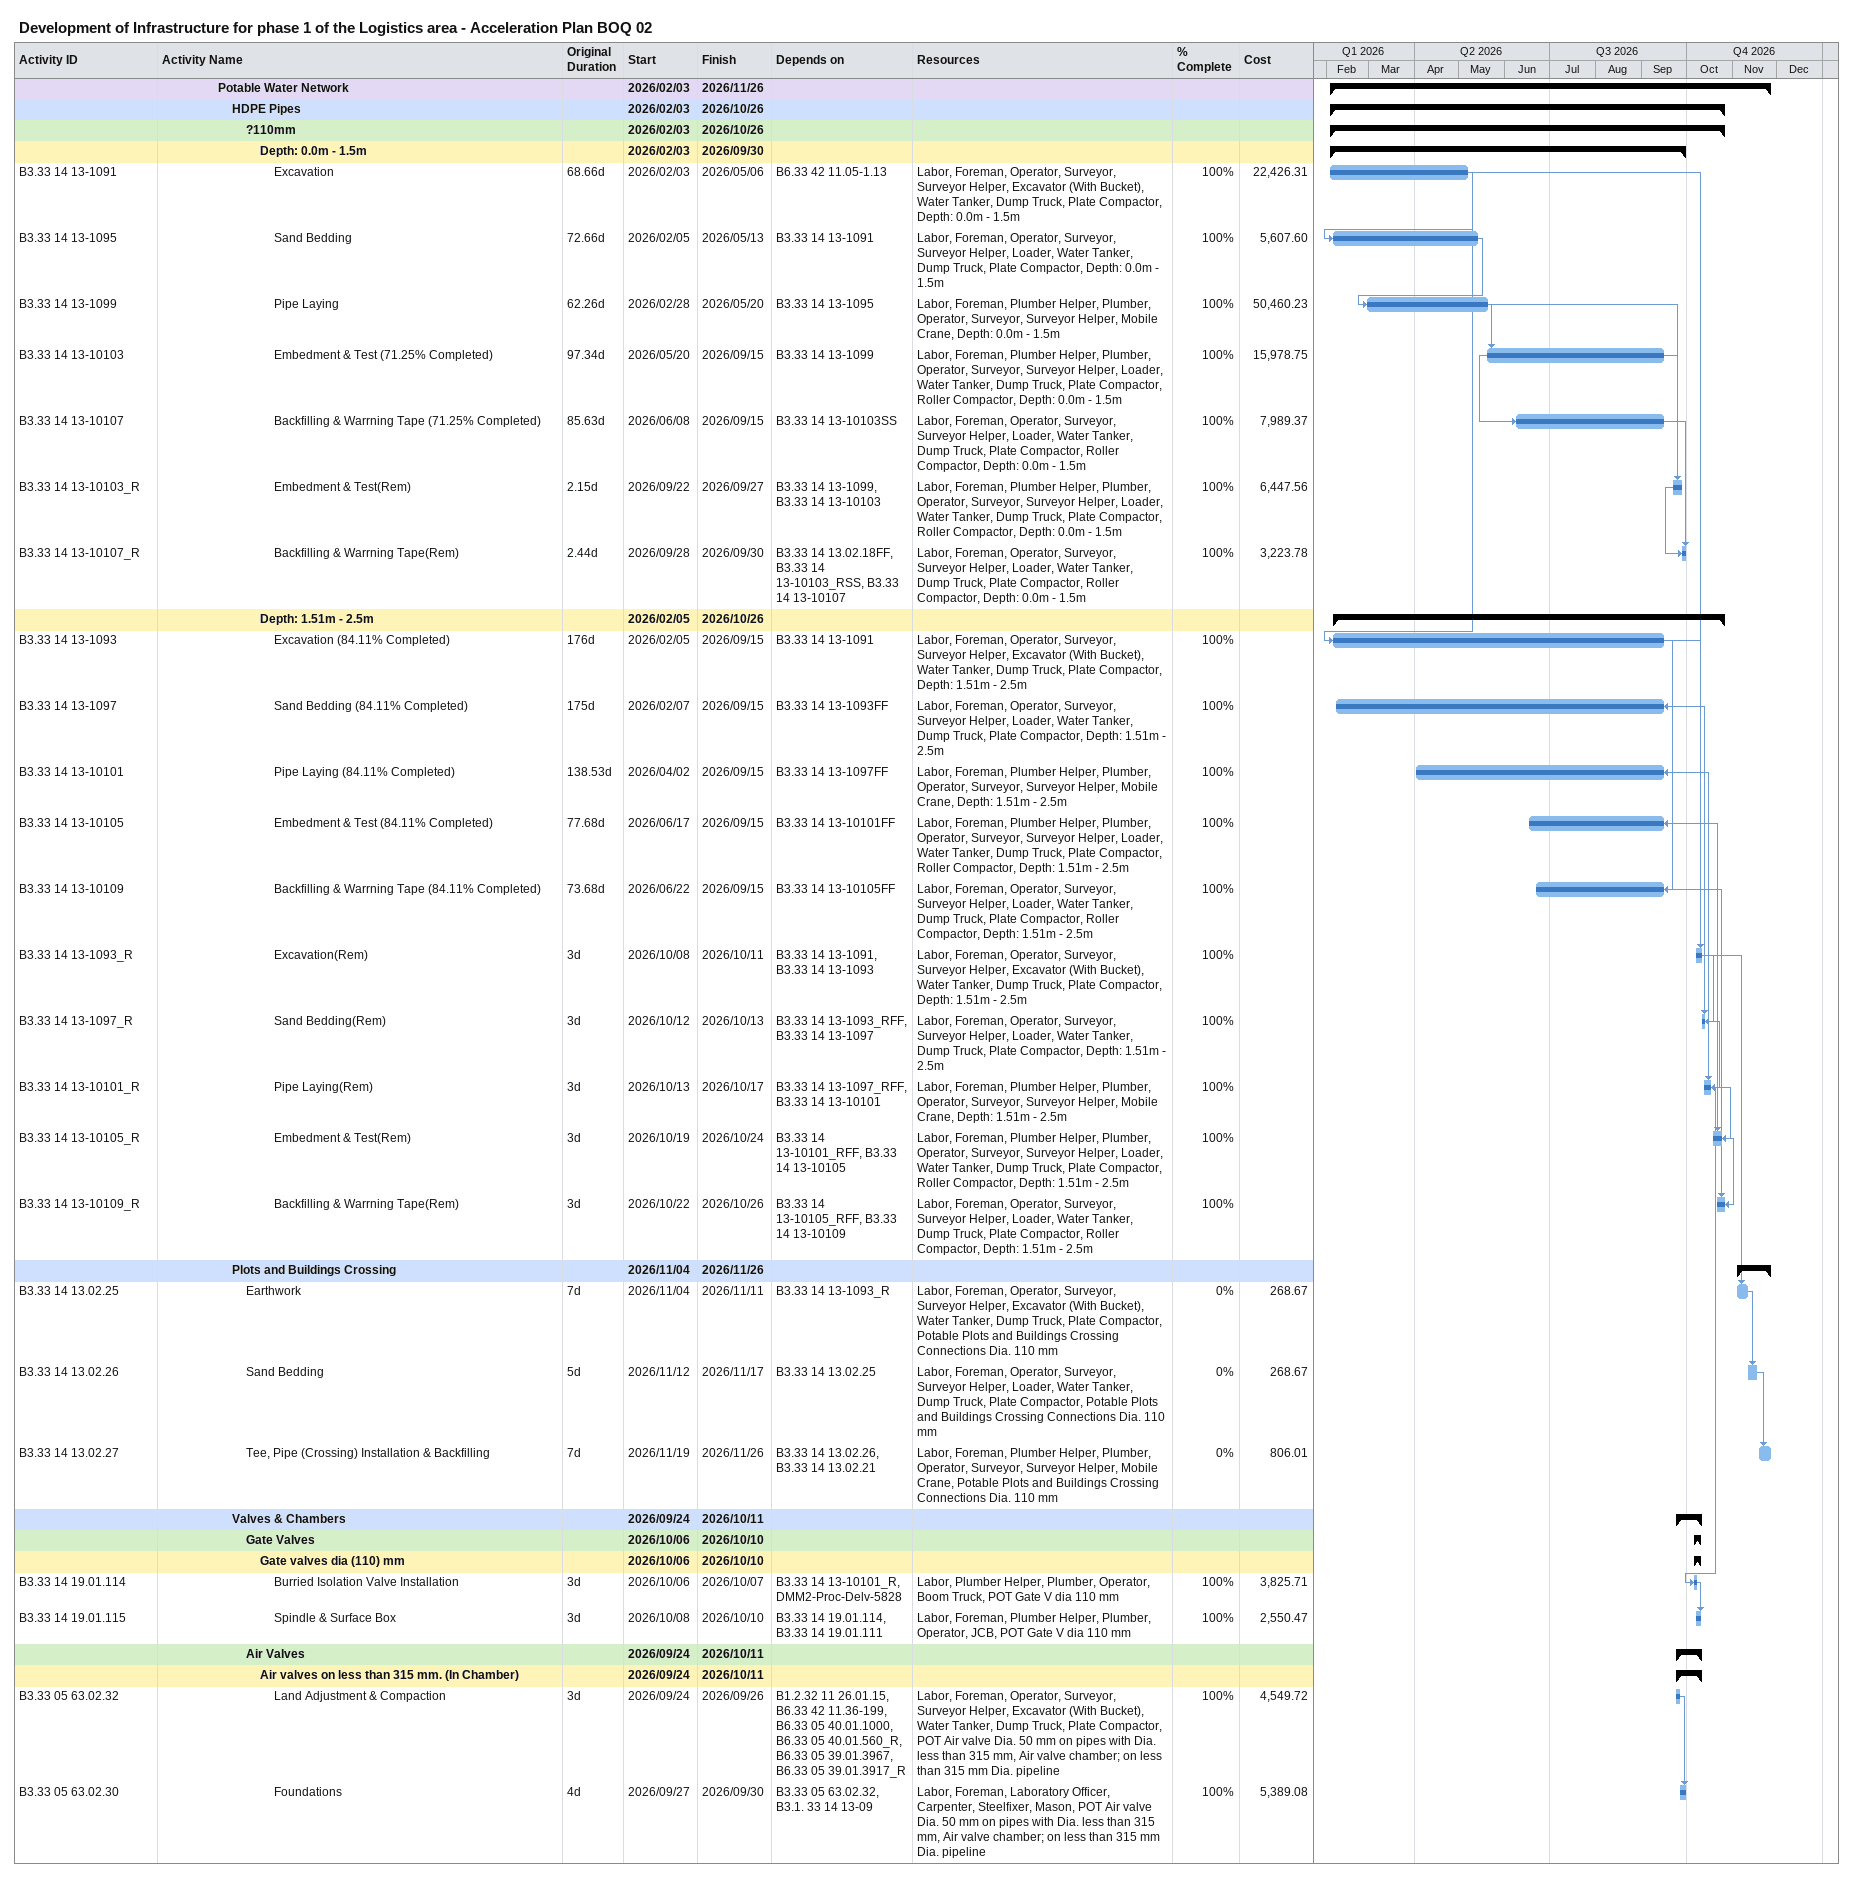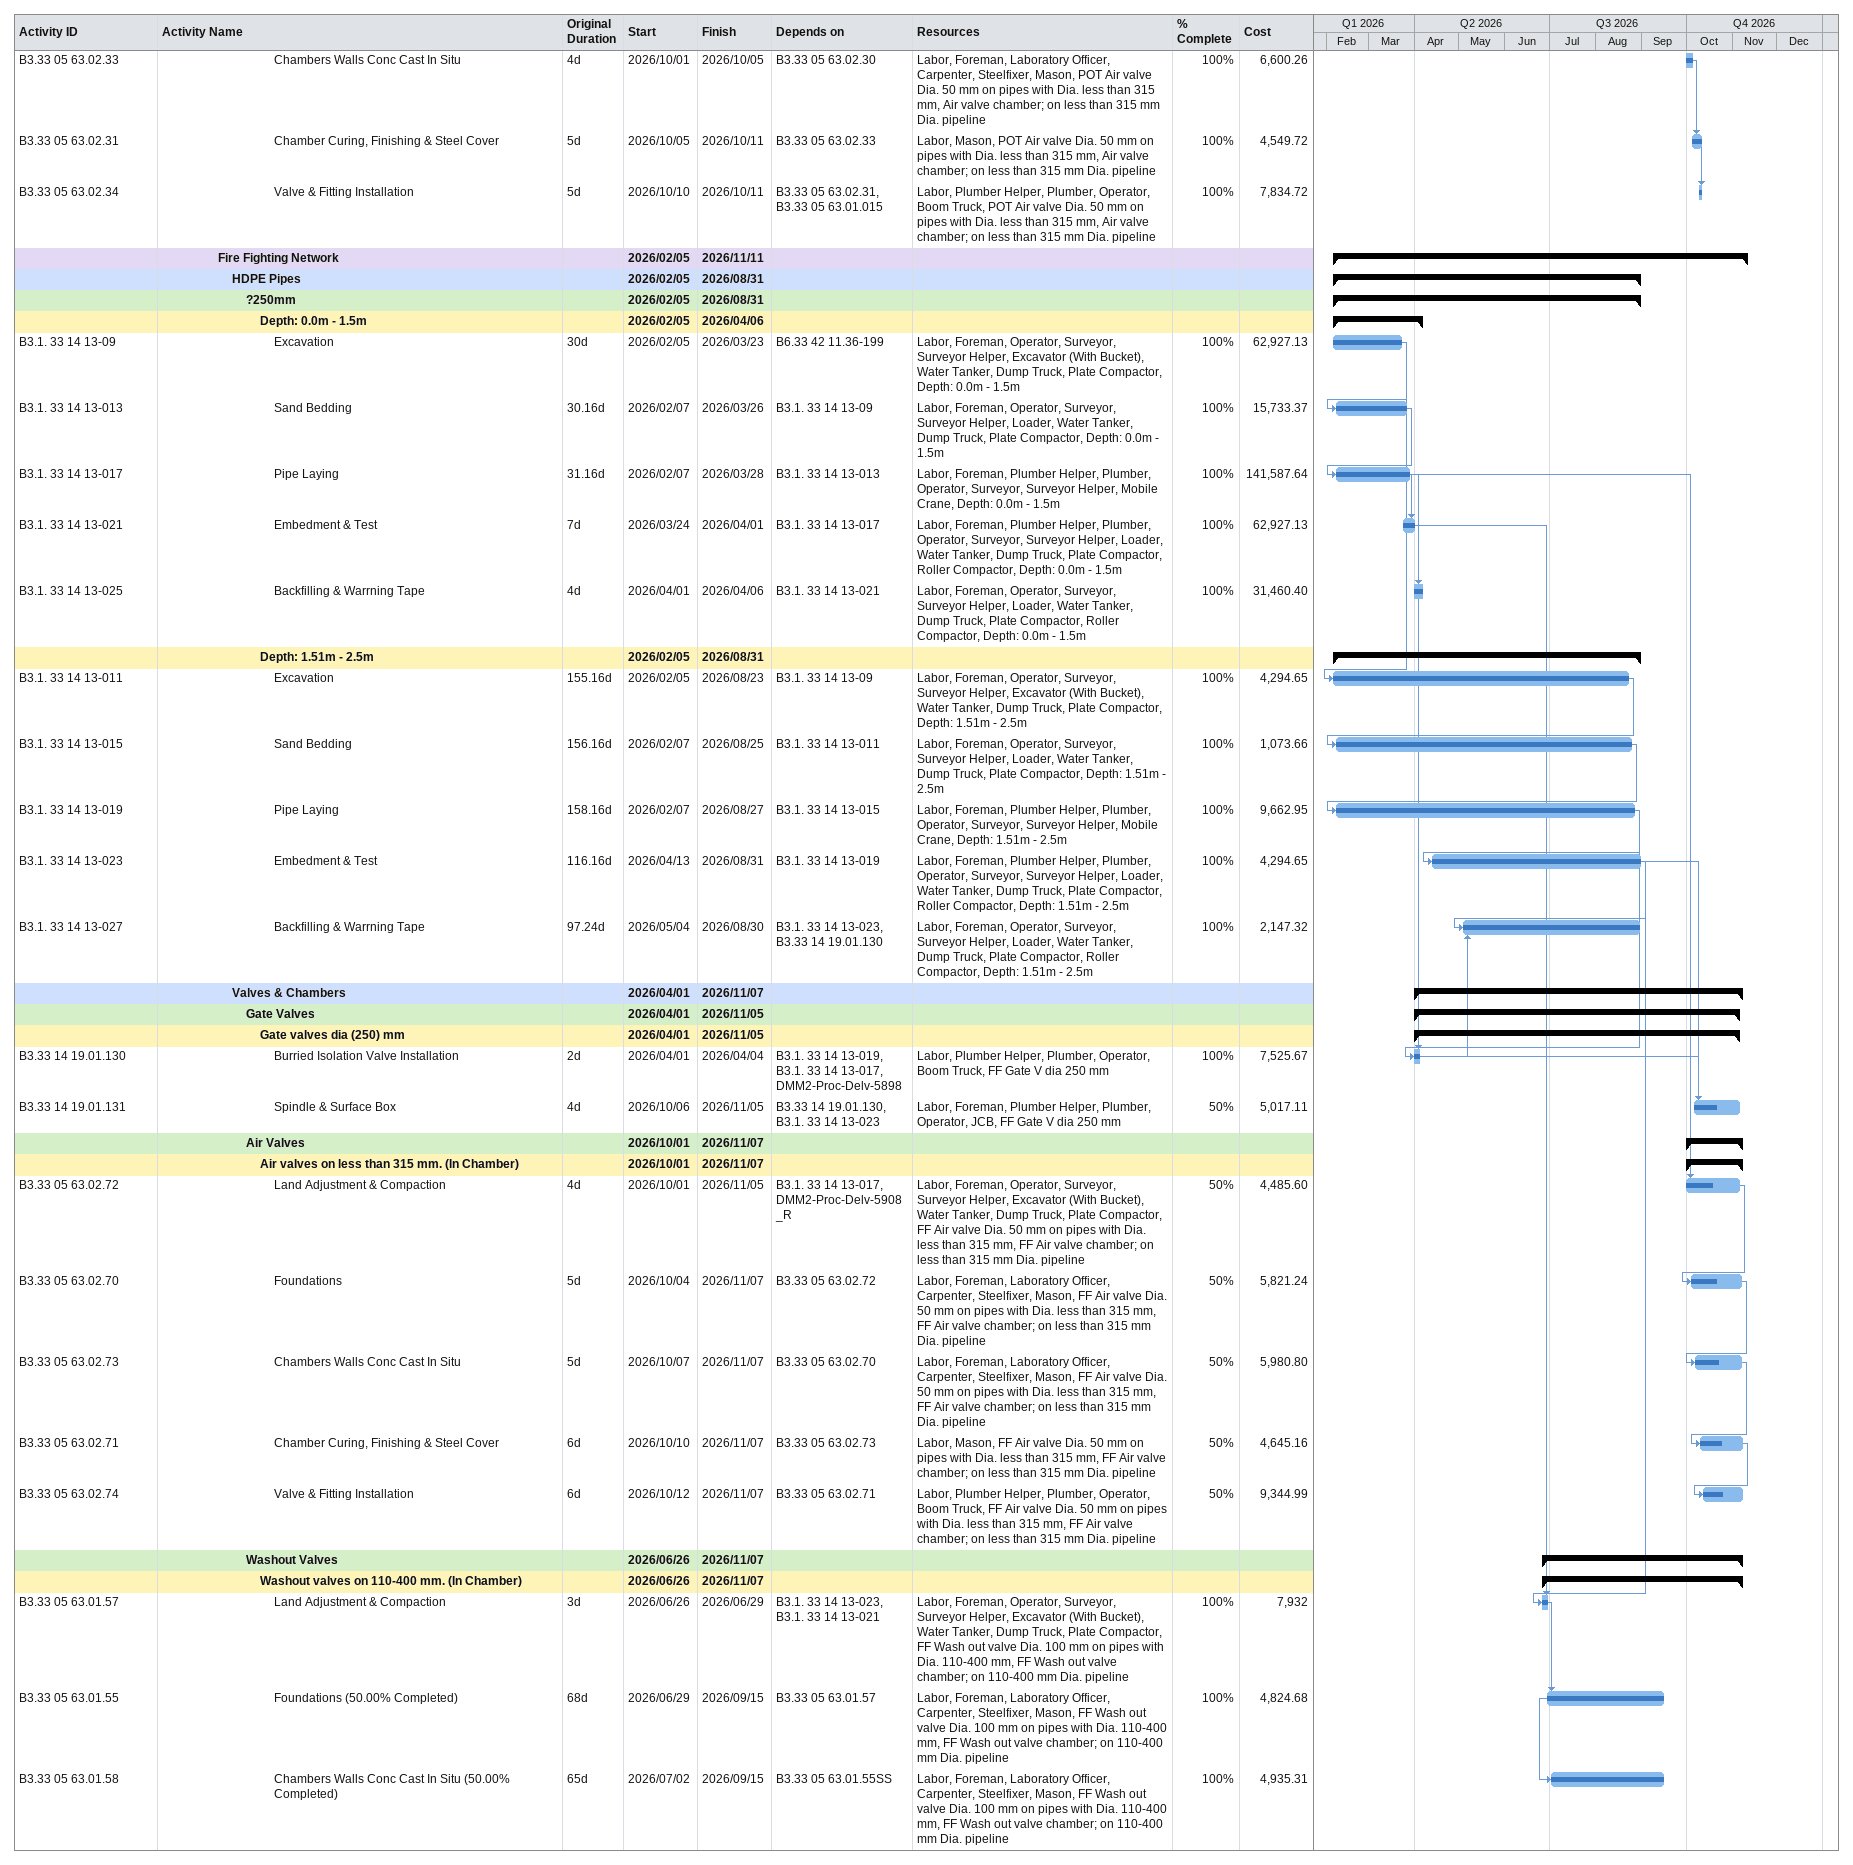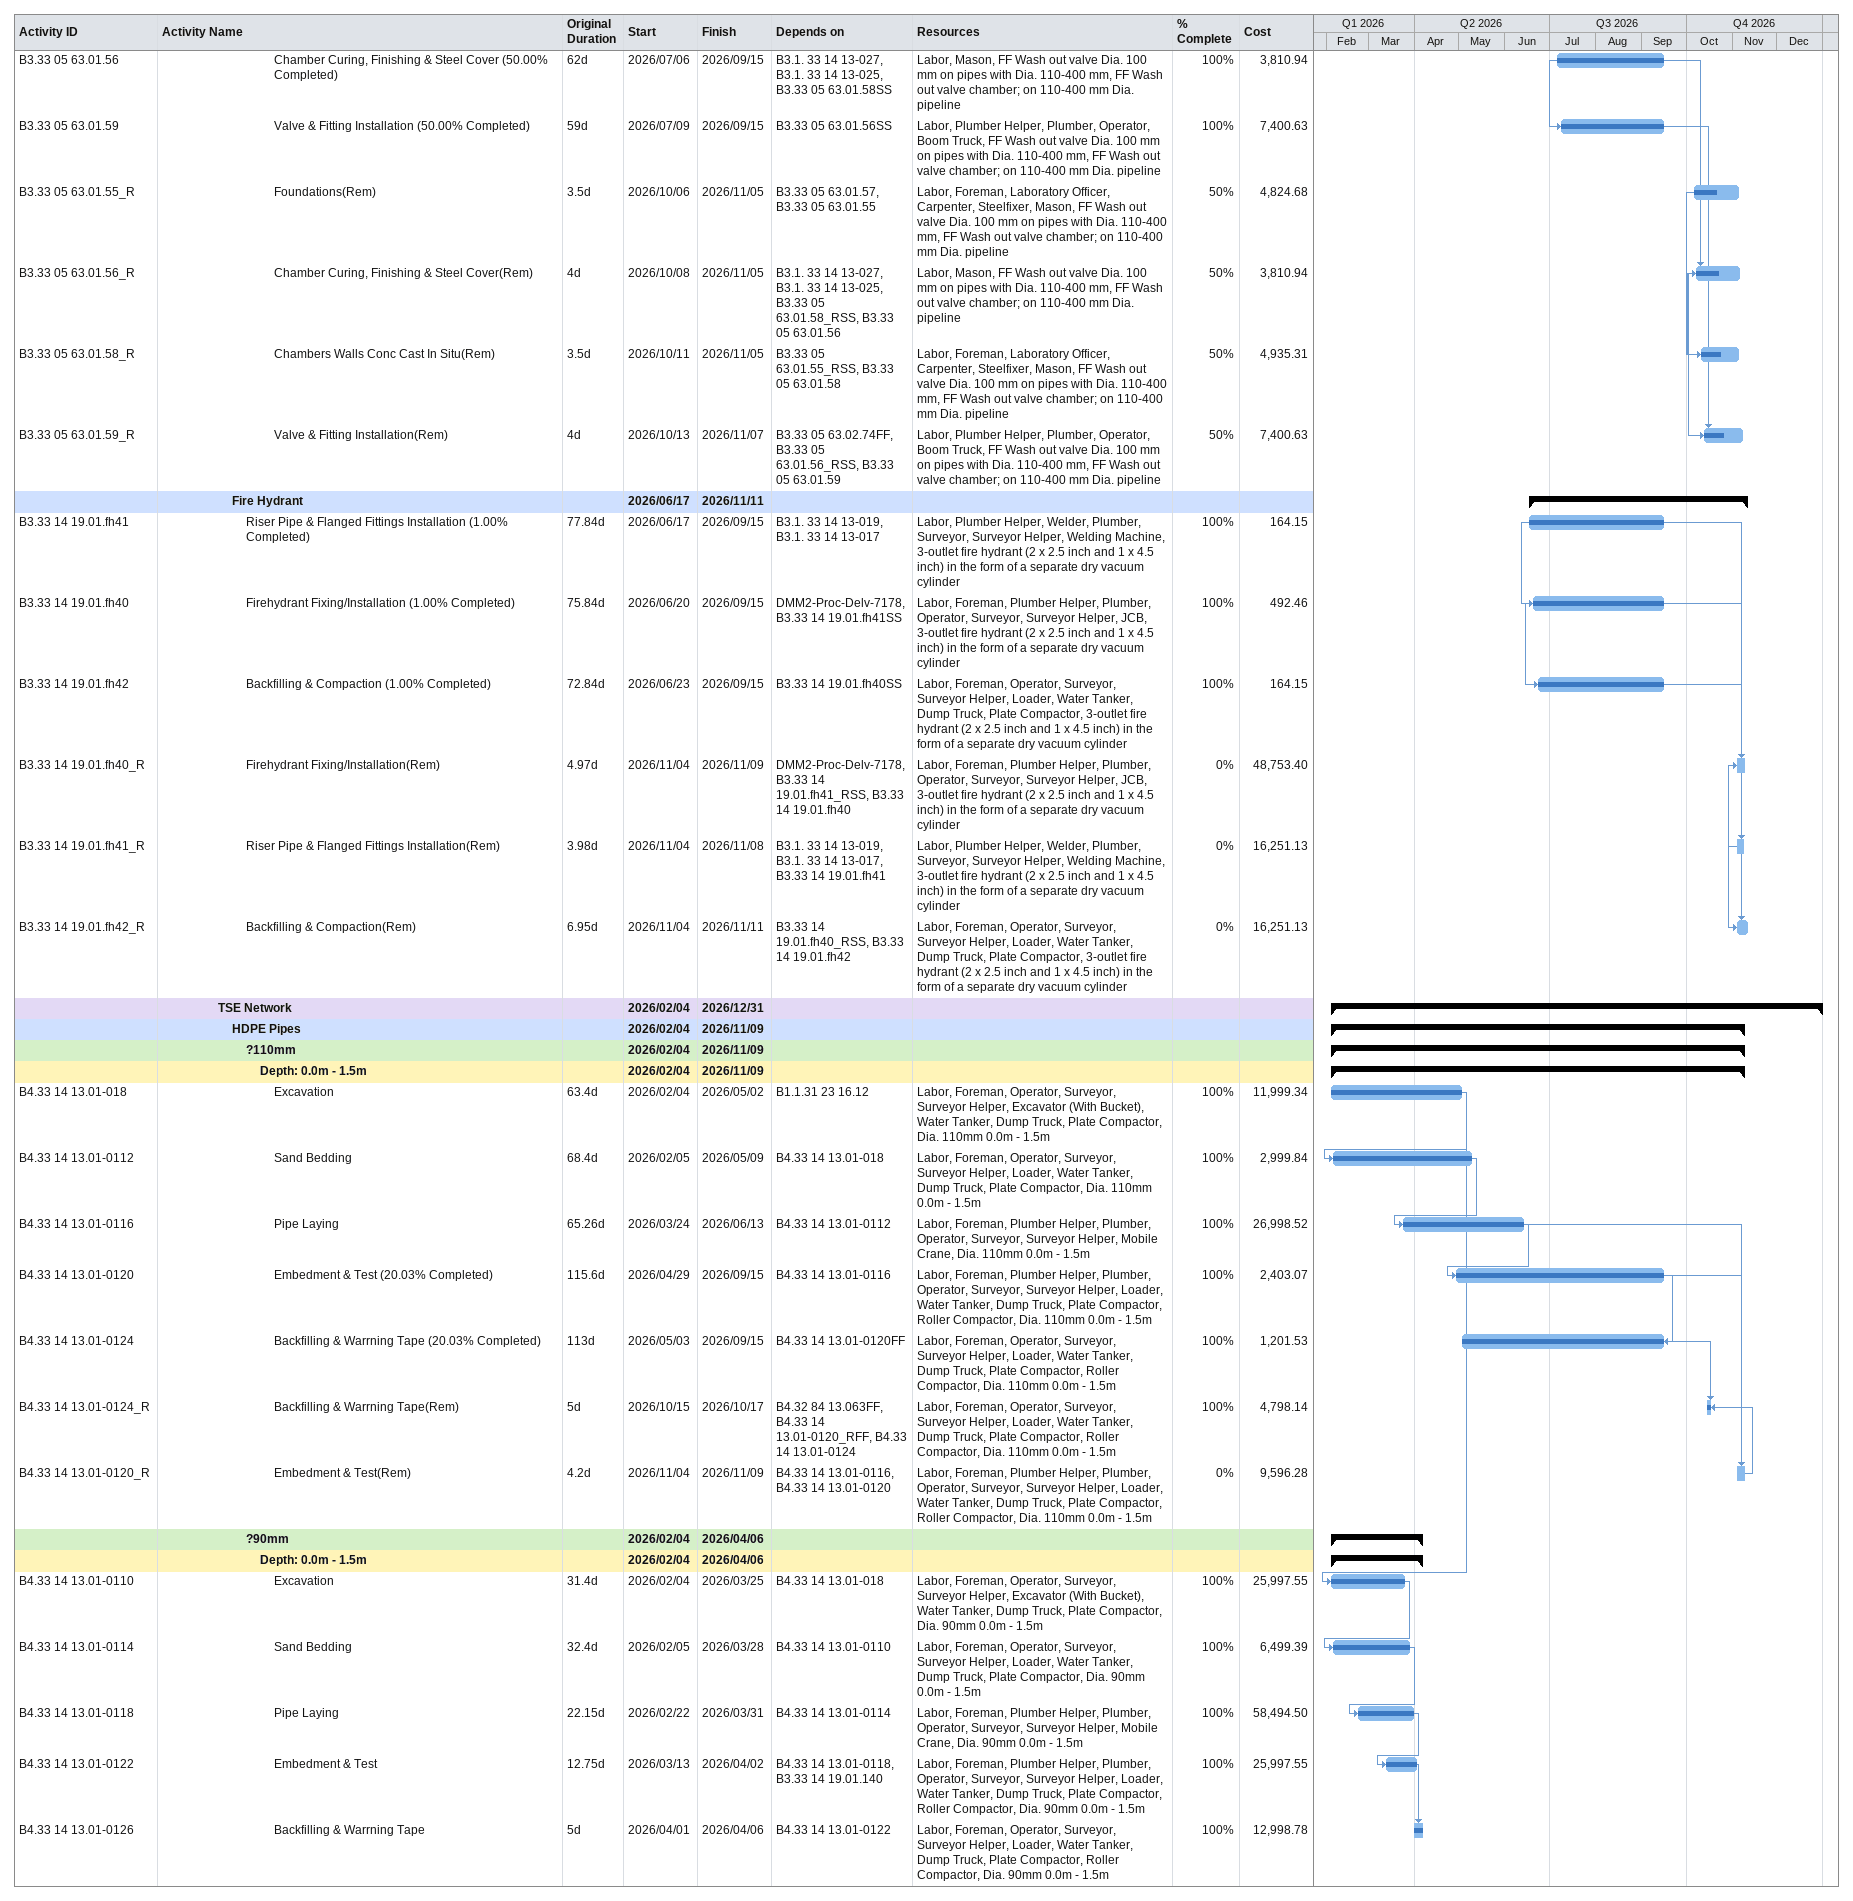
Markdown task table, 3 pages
Development of Infrastructure for phase 1 of the Logistics area - Acceleration Plan BOQ 02

| ID | Level | Task | Original duration | Start | Finish | Predecessors | Resources | % complete | Cost |
|---|---|---|---|---|---|---|---|---|---|
|  | 5 | **Potable Water Network** |  | 2026-02-03 | 2026-11-26 |  |  |  |  |
|  | 6 | **HDPE Pipes** |  | 2026-02-03 | 2026-10-26 |  |  |  |  |
|  | 7 | **?110mm** |  | 2026-02-03 | 2026-10-26 |  |  |  |  |
|  | 8 | **Depth: 0.0m - 1.5m** |  | 2026-02-03 | 2026-09-30 |  |  |  |  |
| B3.33 14 13-1091 | 9 | Excavation | 68.66d | 2026-02-03 | 2026-05-06 | B6.33 42 11.05-1.13 | Labor, Foreman, Operator, Surveyor, Surveyor Helper, Excavator (With Bucket), Water Tanker, Dump Truck, Plate Compactor, Depth: 0.0m - 1.5m | 100 | 22426.31 |
| B3.33 14 13-1095 | 9 | Sand Bedding | 72.66d | 2026-02-05 | 2026-05-13 | B3.33 14 13-1091 | Labor, Foreman, Operator, Surveyor, Surveyor Helper, Loader, Water Tanker, Dump Truck, Plate Compactor, Depth: 0.0m - 1.5m | 100 | 5607.60 |
| B3.33 14 13-1099 | 9 | Pipe Laying | 62.26d | 2026-02-28 | 2026-05-20 | B3.33 14 13-1095 | Labor, Foreman, Plumber Helper, Plumber, Operator, Surveyor, Surveyor Helper, Mobile Crane, Depth: 0.0m - 1.5m | 100 | 50460.23 |
| B3.33 14 13-10103 | 9 | Embedment & Test (71.25% Completed) | 97.34d | 2026-05-20 | 2026-09-15 | B3.33 14 13-1099 | Labor, Foreman, Plumber Helper, Plumber, Operator, Surveyor, Surveyor Helper, Loader, Water Tanker, Dump Truck, Plate Compactor, Roller Compactor, Depth: 0.0m - 1.5m | 100 | 15978.75 |
| B3.33 14 13-10107 | 9 | Backfilling & Warrning Tape (71.25% Completed) | 85.63d | 2026-06-08 | 2026-09-15 | B3.33 14 13-10103SS | Labor, Foreman, Operator, Surveyor, Surveyor Helper, Loader, Water Tanker, Dump Truck, Plate Compactor, Roller Compactor, Depth: 0.0m - 1.5m | 100 | 7989.37 |
| B3.33 14 13-10103_R | 9 | Embedment & Test(Rem) | 2.15d | 2026-09-22 | 2026-09-27 | B3.33 14 13-1099, B3.33 14 13-10103 | Labor, Foreman, Plumber Helper, Plumber, Operator, Surveyor, Surveyor Helper, Loader, Water Tanker, Dump Truck, Plate Compactor, Roller Compactor, Depth: 0.0m - 1.5m | 100 | 6447.56 |
| B3.33 14 13-10107_R | 9 | Backfilling & Warrning Tape(Rem) | 2.44d | 2026-09-28 | 2026-09-30 | B3.33 14 13.02.18FF, B3.33 14 13-10103_RSS, B3.33 14 13-10107 | Labor, Foreman, Operator, Surveyor, Surveyor Helper, Loader, Water Tanker, Dump Truck, Plate Compactor, Roller Compactor, Depth: 0.0m - 1.5m | 100 | 3223.78 |
|  | 8 | **Depth: 1.51m - 2.5m** |  | 2026-02-05 | 2026-10-26 |  |  |  |  |
| B3.33 14 13-1093 | 9 | Excavation (84.11% Completed) | 176d | 2026-02-05 | 2026-09-15 | B3.33 14 13-1091 | Labor, Foreman, Operator, Surveyor, Surveyor Helper, Excavator (With Bucket), Water Tanker, Dump Truck, Plate Compactor, Depth: 1.51m - 2.5m | 100 |  |
| B3.33 14 13-1097 | 9 | Sand Bedding (84.11% Completed) | 175d | 2026-02-07 | 2026-09-15 | B3.33 14 13-1093FF | Labor, Foreman, Operator, Surveyor, Surveyor Helper, Loader, Water Tanker, Dump Truck, Plate Compactor, Depth: 1.51m - 2.5m | 100 |  |
| B3.33 14 13-10101 | 9 | Pipe Laying (84.11% Completed) | 138.53d | 2026-04-02 | 2026-09-15 | B3.33 14 13-1097FF | Labor, Foreman, Plumber Helper, Plumber, Operator, Surveyor, Surveyor Helper, Mobile Crane, Depth: 1.51m - 2.5m | 100 |  |
| B3.33 14 13-10105 | 9 | Embedment & Test (84.11% Completed) | 77.68d | 2026-06-17 | 2026-09-15 | B3.33 14 13-10101FF | Labor, Foreman, Plumber Helper, Plumber, Operator, Surveyor, Surveyor Helper, Loader, Water Tanker, Dump Truck, Plate Compactor, Roller Compactor, Depth: 1.51m - 2.5m | 100 |  |
| B3.33 14 13-10109 | 9 | Backfilling & Warrning Tape (84.11% Completed) | 73.68d | 2026-06-22 | 2026-09-15 | B3.33 14 13-10105FF | Labor, Foreman, Operator, Surveyor, Surveyor Helper, Loader, Water Tanker, Dump Truck, Plate Compactor, Roller Compactor, Depth: 1.51m - 2.5m | 100 |  |
| B3.33 14 13-1093_R | 9 | Excavation(Rem) | 3d | 2026-10-08 | 2026-10-11 | B3.33 14 13-1091, B3.33 14 13-1093 | Labor, Foreman, Operator, Surveyor, Surveyor Helper, Excavator (With Bucket), Water Tanker, Dump Truck, Plate Compactor, Depth: 1.51m - 2.5m | 100 |  |
| B3.33 14 13-1097_R | 9 | Sand Bedding(Rem) | 3d | 2026-10-12 | 2026-10-13 | B3.33 14 13-1093_RFF, B3.33 14 13-1097 | Labor, Foreman, Operator, Surveyor, Surveyor Helper, Loader, Water Tanker, Dump Truck, Plate Compactor, Depth: 1.51m - 2.5m | 100 |  |
| B3.33 14 13-10101_R | 9 | Pipe Laying(Rem) | 3d | 2026-10-13 | 2026-10-17 | B3.33 14 13-1097_RFF, B3.33 14 13-10101 | Labor, Foreman, Plumber Helper, Plumber, Operator, Surveyor, Surveyor Helper, Mobile Crane, Depth: 1.51m - 2.5m | 100 |  |
| B3.33 14 13-10105_R | 9 | Embedment & Test(Rem) | 3d | 2026-10-19 | 2026-10-24 | B3.33 14 13-10101_RFF, B3.33 14 13-10105 | Labor, Foreman, Plumber Helper, Plumber, Operator, Surveyor, Surveyor Helper, Loader, Water Tanker, Dump Truck, Plate Compactor, Roller Compactor, Depth: 1.51m - 2.5m | 100 |  |
| B3.33 14 13-10109_R | 9 | Backfilling & Warrning Tape(Rem) | 3d | 2026-10-22 | 2026-10-26 | B3.33 14 13-10105_RFF, B3.33 14 13-10109 | Labor, Foreman, Operator, Surveyor, Surveyor Helper, Loader, Water Tanker, Dump Truck, Plate Compactor, Roller Compactor, Depth: 1.51m - 2.5m | 100 |  |
|  | 6 | **Plots and Buildings Crossing** |  | 2026-11-04 | 2026-11-26 |  |  |  |  |
| B3.33 14 13.02.25 | 7 | Earthwork | 7d | 2026-11-04 | 2026-11-11 | B3.33 14 13-1093_R | Labor, Foreman, Operator, Surveyor, Surveyor Helper, Excavator (With Bucket), Water Tanker, Dump Truck, Plate Compactor, Potable Plots and Buildings Crossing Connections Dia. 110 mm | 0 | 268.67 |
| B3.33 14 13.02.26 | 7 | Sand Bedding | 5d | 2026-11-12 | 2026-11-17 | B3.33 14 13.02.25 | Labor, Foreman, Operator, Surveyor, Surveyor Helper, Loader, Water Tanker, Dump Truck, Plate Compactor, Potable Plots and Buildings Crossing Connections Dia. 110 mm | 0 | 268.67 |
| B3.33 14 13.02.27 | 7 | Tee, Pipe (Crossing) Installation & Backfilling | 7d | 2026-11-19 | 2026-11-26 | B3.33 14 13.02.26, B3.33 14 13.02.21 | Labor, Foreman, Plumber Helper, Plumber, Operator, Surveyor, Surveyor Helper, Mobile Crane, Potable Plots and Buildings Crossing Connections Dia. 110 mm | 0 | 806.01 |
|  | 6 | **Valves & Chambers** |  | 2026-09-24 | 2026-10-11 |  |  |  |  |
|  | 7 | **Gate Valves** |  | 2026-10-06 | 2026-10-10 |  |  |  |  |
|  | 8 | **Gate valves dia (110) mm** |  | 2026-10-06 | 2026-10-10 |  |  |  |  |
| B3.33 14 19.01.114 | 9 | Burried Isolation Valve Installation | 3d | 2026-10-06 | 2026-10-07 | B3.33 14 13-10101_R, DMM2-Proc-Delv-5828 | Labor, Plumber Helper, Plumber, Operator, Boom Truck, POT Gate V dia 110 mm | 100 | 3825.71 |
| B3.33 14 19.01.115 | 9 | Spindle & Surface Box | 3d | 2026-10-08 | 2026-10-10 | B3.33 14 19.01.114, B3.33 14 19.01.111 | Labor, Foreman, Plumber Helper, Plumber, Operator, JCB, POT Gate V dia 110 mm | 100 | 2550.47 |
|  | 7 | **Air Valves** |  | 2026-09-24 | 2026-10-11 |  |  |  |  |
|  | 8 | **Air valves on less than 315 mm. (In Chamber)** |  | 2026-09-24 | 2026-10-11 |  |  |  |  |
| B3.33 05 63.02.32 | 9 | Land Adjustment & Compaction | 3d | 2026-09-24 | 2026-09-26 | B1.2.32 11 26.01.15, B6.33 42 11.36-199, B6.33 05 40.01.1000, B6.33 05 40.01.560_R, B6.33 05 39.01.3967, B6.33 05 39.01.3917_R | Labor, Foreman, Operator, Surveyor, Surveyor Helper, Excavator (With Bucket), Water Tanker, Dump Truck, Plate Compactor, POT Air valve Dia. 50 mm on pipes with Dia. less than 315 mm, Air valve chamber; on less than 315 mm Dia. pipeline | 100 | 4549.72 |
| B3.33 05 63.02.30 | 9 | Foundations | 4d | 2026-09-27 | 2026-09-30 | B3.33 05 63.02.32, B3.1. 33 14 13-09 | Labor, Foreman, Laboratory Officer, Carpenter, Steelfixer, Mason, POT Air valve Dia. 50 mm on pipes with Dia. less than 315 mm, Air valve chamber; on less than 315 mm Dia. pipeline | 100 | 5389.08 |
| B3.33 05 63.02.33 | 9 | Chambers Walls Conc Cast In Situ | 4d | 2026-10-01 | 2026-10-05 | B3.33 05 63.02.30 | Labor, Foreman, Laboratory Officer, Carpenter, Steelfixer, Mason, POT Air valve Dia. 50 mm on pipes with Dia. less than 315 mm, Air valve chamber; on less than 315 mm Dia. pipeline | 100 | 6600.26 |
| B3.33 05 63.02.31 | 9 | Chamber Curing, Finishing & Steel Cover | 5d | 2026-10-05 | 2026-10-11 | B3.33 05 63.02.33 | Labor, Mason, POT Air valve Dia. 50 mm on pipes with Dia. less than 315 mm, Air valve chamber; on less than 315 mm Dia. pipeline | 100 | 4549.72 |
| B3.33 05 63.02.34 | 9 | Valve & Fitting Installation | 5d | 2026-10-10 | 2026-10-11 | B3.33 05 63.02.31, B3.33 05 63.01.015 | Labor, Plumber Helper, Plumber, Operator, Boom Truck, POT Air valve Dia. 50 mm on pipes with Dia. less than 315 mm, Air valve chamber; on less than 315 mm Dia. pipeline | 100 | 7834.72 |
|  | 5 | **Fire Fighting Network** |  | 2026-02-05 | 2026-11-11 |  |  |  |  |
|  | 6 | **HDPE Pipes** |  | 2026-02-05 | 2026-08-31 |  |  |  |  |
|  | 7 | **?250mm** |  | 2026-02-05 | 2026-08-31 |  |  |  |  |
|  | 8 | **Depth: 0.0m - 1.5m** |  | 2026-02-05 | 2026-04-06 |  |  |  |  |
| B3.1. 33 14 13-09 | 9 | Excavation | 30d | 2026-02-05 | 2026-03-23 | B6.33 42 11.36-199 | Labor, Foreman, Operator, Surveyor, Surveyor Helper, Excavator (With Bucket), Water Tanker, Dump Truck, Plate Compactor, Depth: 0.0m - 1.5m | 100 | 62927.13 |
| B3.1. 33 14 13-013 | 9 | Sand Bedding | 30.16d | 2026-02-07 | 2026-03-26 | B3.1. 33 14 13-09 | Labor, Foreman, Operator, Surveyor, Surveyor Helper, Loader, Water Tanker, Dump Truck, Plate Compactor, Depth: 0.0m - 1.5m | 100 | 15733.37 |
| B3.1. 33 14 13-017 | 9 | Pipe Laying | 31.16d | 2026-02-07 | 2026-03-28 | B3.1. 33 14 13-013 | Labor, Foreman, Plumber Helper, Plumber, Operator, Surveyor, Surveyor Helper, Mobile Crane, Depth: 0.0m - 1.5m | 100 | 141587.64 |
| B3.1. 33 14 13-021 | 9 | Embedment & Test | 7d | 2026-03-24 | 2026-04-01 | B3.1. 33 14 13-017 | Labor, Foreman, Plumber Helper, Plumber, Operator, Surveyor, Surveyor Helper, Loader, Water Tanker, Dump Truck, Plate Compactor, Roller Compactor, Depth: 0.0m - 1.5m | 100 | 62927.13 |
| B3.1. 33 14 13-025 | 9 | Backfilling & Warrning Tape | 4d | 2026-04-01 | 2026-04-06 | B3.1. 33 14 13-021 | Labor, Foreman, Operator, Surveyor, Surveyor Helper, Loader, Water Tanker, Dump Truck, Plate Compactor, Roller Compactor, Depth: 0.0m - 1.5m | 100 | 31460.40 |
|  | 8 | **Depth: 1.51m - 2.5m** |  | 2026-02-05 | 2026-08-31 |  |  |  |  |
| B3.1. 33 14 13-011 | 9 | Excavation | 155.16d | 2026-02-05 | 2026-08-23 | B3.1. 33 14 13-09 | Labor, Foreman, Operator, Surveyor, Surveyor Helper, Excavator (With Bucket), Water Tanker, Dump Truck, Plate Compactor, Depth: 1.51m - 2.5m | 100 | 4294.65 |
| B3.1. 33 14 13-015 | 9 | Sand Bedding | 156.16d | 2026-02-07 | 2026-08-25 | B3.1. 33 14 13-011 | Labor, Foreman, Operator, Surveyor, Surveyor Helper, Loader, Water Tanker, Dump Truck, Plate Compactor, Depth: 1.51m - 2.5m | 100 | 1073.66 |
| B3.1. 33 14 13-019 | 9 | Pipe Laying | 158.16d | 2026-02-07 | 2026-08-27 | B3.1. 33 14 13-015 | Labor, Foreman, Plumber Helper, Plumber, Operator, Surveyor, Surveyor Helper, Mobile Crane, Depth: 1.51m - 2.5m | 100 | 9662.95 |
| B3.1. 33 14 13-023 | 9 | Embedment & Test | 116.16d | 2026-04-13 | 2026-08-31 | B3.1. 33 14 13-019 | Labor, Foreman, Plumber Helper, Plumber, Operator, Surveyor, Surveyor Helper, Loader, Water Tanker, Dump Truck, Plate Compactor, Roller Compactor, Depth: 1.51m - 2.5m | 100 | 4294.65 |
| B3.1. 33 14 13-027 | 9 | Backfilling & Warrning Tape | 97.24d | 2026-05-04 | 2026-08-30 | B3.1. 33 14 13-023, B3.33 14 19.01.130 | Labor, Foreman, Operator, Surveyor, Surveyor Helper, Loader, Water Tanker, Dump Truck, Plate Compactor, Roller Compactor, Depth: 1.51m - 2.5m | 100 | 2147.32 |
|  | 6 | **Valves & Chambers** |  | 2026-04-01 | 2026-11-07 |  |  |  |  |
|  | 7 | **Gate Valves** |  | 2026-04-01 | 2026-11-05 |  |  |  |  |
|  | 8 | **Gate valves dia (250) mm** |  | 2026-04-01 | 2026-11-05 |  |  |  |  |
| B3.33 14 19.01.130 | 9 | Burried Isolation Valve Installation | 2d | 2026-04-01 | 2026-04-04 | B3.1. 33 14 13-019, B3.1. 33 14 13-017, DMM2-Proc-Delv-5898 | Labor, Plumber Helper, Plumber, Operator, Boom Truck, FF Gate V dia 250 mm | 100 | 7525.67 |
| B3.33 14 19.01.131 | 9 | Spindle & Surface Box | 4d | 2026-10-06 | 2026-11-05 | B3.33 14 19.01.130, B3.1. 33 14 13-023 | Labor, Foreman, Plumber Helper, Plumber, Operator, JCB, FF Gate V dia 250 mm | 50 | 5017.11 |
|  | 7 | **Air Valves** |  | 2026-10-01 | 2026-11-07 |  |  |  |  |
|  | 8 | **Air valves on less than 315 mm. (In Chamber)** |  | 2026-10-01 | 2026-11-07 |  |  |  |  |
| B3.33 05 63.02.72 | 9 | Land Adjustment & Compaction | 4d | 2026-10-01 | 2026-11-05 | B3.1. 33 14 13-017, DMM2-Proc-Delv-5908_R | Labor, Foreman, Operator, Surveyor, Surveyor Helper, Excavator (With Bucket), Water Tanker, Dump Truck, Plate Compactor, FF Air valve Dia. 50 mm on pipes with Dia. less than 315 mm, FF Air valve chamber; on less than 315 mm Dia. pipeline | 50 | 4485.60 |
| B3.33 05 63.02.70 | 9 | Foundations | 5d | 2026-10-04 | 2026-11-07 | B3.33 05 63.02.72 | Labor, Foreman, Laboratory Officer, Carpenter, Steelfixer, Mason, FF Air valve Dia. 50 mm on pipes with Dia. less than 315 mm, FF Air valve chamber; on less than 315 mm Dia. pipeline | 50 | 5821.24 |
| B3.33 05 63.02.73 | 9 | Chambers Walls Conc Cast In Situ | 5d | 2026-10-07 | 2026-11-07 | B3.33 05 63.02.70 | Labor, Foreman, Laboratory Officer, Carpenter, Steelfixer, Mason, FF Air valve Dia. 50 mm on pipes with Dia. less than 315 mm, FF Air valve chamber; on less than 315 mm Dia. pipeline | 50 | 5980.80 |
| B3.33 05 63.02.71 | 9 | Chamber Curing, Finishing & Steel Cover | 6d | 2026-10-10 | 2026-11-07 | B3.33 05 63.02.73 | Labor, Mason, FF Air valve Dia. 50 mm on pipes with Dia. less than 315 mm, FF Air valve chamber; on less than 315 mm Dia. pipeline | 50 | 4645.16 |
| B3.33 05 63.02.74 | 9 | Valve & Fitting Installation | 6d | 2026-10-12 | 2026-11-07 | B3.33 05 63.02.71 | Labor, Plumber Helper, Plumber, Operator, Boom Truck, FF Air valve Dia. 50 mm on pipes with Dia. less than 315 mm, FF Air valve chamber; on less than 315 mm Dia. pipeline | 50 | 9344.99 |
|  | 7 | **Washout Valves** |  | 2026-06-26 | 2026-11-07 |  |  |  |  |
|  | 8 | **Washout valves on 110-400 mm. (In Chamber)** |  | 2026-06-26 | 2026-11-07 |  |  |  |  |
| B3.33 05 63.01.57 | 9 | Land Adjustment & Compaction | 3d | 2026-06-26 | 2026-06-29 | B3.1. 33 14 13-023, B3.1. 33 14 13-021 | Labor, Foreman, Operator, Surveyor, Surveyor Helper, Excavator (With Bucket), Water Tanker, Dump Truck, Plate Compactor, FF Wash out valve Dia. 100 mm on pipes with Dia. 110-400 mm, FF Wash out valve chamber; on 110-400 mm Dia. pipeline | 100 | 7932 |
| B3.33 05 63.01.55 | 9 | Foundations (50.00% Completed) | 68d | 2026-06-29 | 2026-09-15 | B3.33 05 63.01.57 | Labor, Foreman, Laboratory Officer, Carpenter, Steelfixer, Mason, FF Wash out valve Dia. 100 mm on pipes with Dia. 110-400 mm, FF Wash out valve chamber; on 110-400 mm Dia. pipeline | 100 | 4824.68 |
| B3.33 05 63.01.58 | 9 | Chambers Walls Conc Cast In Situ (50.00% Completed) | 65d | 2026-07-02 | 2026-09-15 | B3.33 05 63.01.55SS | Labor, Foreman, Laboratory Officer, Carpenter, Steelfixer, Mason, FF Wash out valve Dia. 100 mm on pipes with Dia. 110-400 mm, FF Wash out valve chamber; on 110-400 mm Dia. pipeline | 100 | 4935.31 |
| B3.33 05 63.01.56 | 9 | Chamber Curing, Finishing & Steel Cover (50.00% Completed) | 62d | 2026-07-06 | 2026-09-15 | B3.1. 33 14 13-027, B3.1. 33 14 13-025, B3.33 05 63.01.58SS | Labor, Mason, FF Wash out valve Dia. 100 mm on pipes with Dia. 110-400 mm, FF Wash out valve chamber; on 110-400 mm Dia. pipeline | 100 | 3810.94 |
| B3.33 05 63.01.59 | 9 | Valve & Fitting Installation (50.00% Completed) | 59d | 2026-07-09 | 2026-09-15 | B3.33 05 63.01.56SS | Labor, Plumber Helper, Plumber, Operator, Boom Truck, FF Wash out valve Dia. 100 mm on pipes with Dia. 110-400 mm, FF Wash out valve chamber; on 110-400 mm Dia. pipeline | 100 | 7400.63 |
| B3.33 05 63.01.55_R | 9 | Foundations(Rem) | 3.5d | 2026-10-06 | 2026-11-05 | B3.33 05 63.01.57, B3.33 05 63.01.55 | Labor, Foreman, Laboratory Officer, Carpenter, Steelfixer, Mason, FF Wash out valve Dia. 100 mm on pipes with Dia. 110-400 mm, FF Wash out valve chamber; on 110-400 mm Dia. pipeline | 50 | 4824.68 |
| B3.33 05 63.01.56_R | 9 | Chamber Curing, Finishing & Steel Cover(Rem) | 4d | 2026-10-08 | 2026-11-05 | B3.1. 33 14 13-027, B3.1. 33 14 13-025, B3.33 05 63.01.58_RSS, B3.33 05 63.01.56 | Labor, Mason, FF Wash out valve Dia. 100 mm on pipes with Dia. 110-400 mm, FF Wash out valve chamber; on 110-400 mm Dia. pipeline | 50 | 3810.94 |
| B3.33 05 63.01.58_R | 9 | Chambers Walls Conc Cast In Situ(Rem) | 3.5d | 2026-10-11 | 2026-11-05 | B3.33 05 63.01.55_RSS, B3.33 05 63.01.58 | Labor, Foreman, Laboratory Officer, Carpenter, Steelfixer, Mason, FF Wash out valve Dia. 100 mm on pipes with Dia. 110-400 mm, FF Wash out valve chamber; on 110-400 mm Dia. pipeline | 50 | 4935.31 |
| B3.33 05 63.01.59_R | 9 | Valve & Fitting Installation(Rem) | 4d | 2026-10-13 | 2026-11-07 | B3.33 05 63.02.74FF, B3.33 05 63.01.56_RSS, B3.33 05 63.01.59 | Labor, Plumber Helper, Plumber, Operator, Boom Truck, FF Wash out valve Dia. 100 mm on pipes with Dia. 110-400 mm, FF Wash out valve chamber; on 110-400 mm Dia. pipeline | 50 | 7400.63 |
|  | 6 | **Fire Hydrant** |  | 2026-06-17 | 2026-11-11 |  |  |  |  |
| B3.33 14 19.01.fh41 | 7 | Riser Pipe & Flanged Fittings Installation (1.00% Completed) | 77.84d | 2026-06-17 | 2026-09-15 | B3.1. 33 14 13-019, B3.1. 33 14 13-017 | Labor, Plumber Helper, Welder, Plumber, Surveyor, Surveyor Helper, Welding Machine, 3-outlet fire hydrant (2 x 2.5 inch and 1 x 4.5 inch) in the form of a separate dry vacuum cylinder | 100 | 164.15 |
| B3.33 14 19.01.fh40 | 7 | Firehydrant Fixing/Installation (1.00% Completed) | 75.84d | 2026-06-20 | 2026-09-15 | DMM2-Proc-Delv-7178, B3.33 14 19.01.fh41SS | Labor, Foreman, Plumber Helper, Plumber, Operator, Surveyor, Surveyor Helper, JCB, 3-outlet fire hydrant (2 x 2.5 inch and 1 x 4.5 inch) in the form of a separate dry vacuum cylinder | 100 | 492.46 |
| B3.33 14 19.01.fh42 | 7 | Backfilling & Compaction (1.00% Completed) | 72.84d | 2026-06-23 | 2026-09-15 | B3.33 14 19.01.fh40SS | Labor, Foreman, Operator, Surveyor, Surveyor Helper, Loader, Water Tanker, Dump Truck, Plate Compactor, 3-outlet fire hydrant (2 x 2.5 inch and 1 x 4.5 inch) in the form of a separate dry vacuum cylinder | 100 | 164.15 |
| B3.33 14 19.01.fh40_R | 7 | Firehydrant Fixing/Installation(Rem) | 4.97d | 2026-11-04 | 2026-11-09 | DMM2-Proc-Delv-7178, B3.33 14 19.01.fh41_RSS, B3.33 14 19.01.fh40 | Labor, Foreman, Plumber Helper, Plumber, Operator, Surveyor, Surveyor Helper, JCB, 3-outlet fire hydrant (2 x 2.5 inch and 1 x 4.5 inch) in the form of a separate dry vacuum cylinder | 0 | 48753.40 |
| B3.33 14 19.01.fh41_R | 7 | Riser Pipe & Flanged Fittings Installation(Rem) | 3.98d | 2026-11-04 | 2026-11-08 | B3.1. 33 14 13-019, B3.1. 33 14 13-017, B3.33 14 19.01.fh41 | Labor, Plumber Helper, Welder, Plumber, Surveyor, Surveyor Helper, Welding Machine, 3-outlet fire hydrant (2 x 2.5 inch and 1 x 4.5 inch) in the form of a separate dry vacuum cylinder | 0 | 16251.13 |
| B3.33 14 19.01.fh42_R | 7 | Backfilling & Compaction(Rem) | 6.95d | 2026-11-04 | 2026-11-11 | B3.33 14 19.01.fh40_RSS, B3.33 14 19.01.fh42 | Labor, Foreman, Operator, Surveyor, Surveyor Helper, Loader, Water Tanker, Dump Truck, Plate Compactor, 3-outlet fire hydrant (2 x 2.5 inch and 1 x 4.5 inch) in the form of a separate dry vacuum cylinder | 0 | 16251.13 |
|  | 5 | **TSE Network** |  | 2026-02-04 | 2026-12-31 |  |  |  |  |
|  | 6 | **HDPE Pipes** |  | 2026-02-04 | 2026-11-09 |  |  |  |  |
|  | 7 | **?110mm** |  | 2026-02-04 | 2026-11-09 |  |  |  |  |
|  | 8 | **Depth: 0.0m - 1.5m** |  | 2026-02-04 | 2026-11-09 |  |  |  |  |
| B4.33 14 13.01-018 | 9 | Excavation | 63.4d | 2026-02-04 | 2026-05-02 | B1.1.31 23 16.12 | Labor, Foreman, Operator, Surveyor, Surveyor Helper, Excavator (With Bucket), Water Tanker, Dump Truck, Plate Compactor, Dia. 110mm 0.0m - 1.5m | 100 | 11999.34 |
| B4.33 14 13.01-0112 | 9 | Sand Bedding | 68.4d | 2026-02-05 | 2026-05-09 | B4.33 14 13.01-018 | Labor, Foreman, Operator, Surveyor, Surveyor Helper, Loader, Water Tanker, Dump Truck, Plate Compactor, Dia. 110mm 0.0m - 1.5m | 100 | 2999.84 |
| B4.33 14 13.01-0116 | 9 | Pipe Laying | 65.26d | 2026-03-24 | 2026-06-13 | B4.33 14 13.01-0112 | Labor, Foreman, Plumber Helper, Plumber, Operator, Surveyor, Surveyor Helper, Mobile Crane, Dia. 110mm 0.0m - 1.5m | 100 | 26998.52 |
| B4.33 14 13.01-0120 | 9 | Embedment & Test (20.03% Completed) | 115.6d | 2026-04-29 | 2026-09-15 | B4.33 14 13.01-0116 | Labor, Foreman, Plumber Helper, Plumber, Operator, Surveyor, Surveyor Helper, Loader, Water Tanker, Dump Truck, Plate Compactor, Roller Compactor, Dia. 110mm 0.0m - 1.5m | 100 | 2403.07 |
| B4.33 14 13.01-0124 | 9 | Backfilling & Warrning Tape (20.03% Completed) | 113d | 2026-05-03 | 2026-09-15 | B4.33 14 13.01-0120FF | Labor, Foreman, Operator, Surveyor, Surveyor Helper, Loader, Water Tanker, Dump Truck, Plate Compactor, Roller Compactor, Dia. 110mm 0.0m - 1.5m | 100 | 1201.53 |
| B4.33 14 13.01-0124_R | 9 | Backfilling & Warrning Tape(Rem) | 5d | 2026-10-15 | 2026-10-17 | B4.32 84 13.063FF, B4.33 14 13.01-0120_RFF, B4.33 14 13.01-0124 | Labor, Foreman, Operator, Surveyor, Surveyor Helper, Loader, Water Tanker, Dump Truck, Plate Compactor, Roller Compactor, Dia. 110mm 0.0m - 1.5m | 100 | 4798.14 |
| B4.33 14 13.01-0120_R | 9 | Embedment & Test(Rem) | 4.2d | 2026-11-04 | 2026-11-09 | B4.33 14 13.01-0116, B4.33 14 13.01-0120 | Labor, Foreman, Plumber Helper, Plumber, Operator, Surveyor, Surveyor Helper, Loader, Water Tanker, Dump Truck, Plate Compactor, Roller Compactor, Dia. 110mm 0.0m - 1.5m | 0 | 9596.28 |
|  | 7 | **?90mm** |  | 2026-02-04 | 2026-04-06 |  |  |  |  |
|  | 8 | **Depth: 0.0m - 1.5m** |  | 2026-02-04 | 2026-04-06 |  |  |  |  |
| B4.33 14 13.01-0110 | 9 | Excavation | 31.4d | 2026-02-04 | 2026-03-25 | B4.33 14 13.01-018 | Labor, Foreman, Operator, Surveyor, Surveyor Helper, Excavator (With Bucket), Water Tanker, Dump Truck, Plate Compactor, Dia. 90mm 0.0m - 1.5m | 100 | 25997.55 |
| B4.33 14 13.01-0114 | 9 | Sand Bedding | 32.4d | 2026-02-05 | 2026-03-28 | B4.33 14 13.01-0110 | Labor, Foreman, Operator, Surveyor, Surveyor Helper, Loader, Water Tanker, Dump Truck, Plate Compactor, Dia. 90mm 0.0m - 1.5m | 100 | 6499.39 |
| B4.33 14 13.01-0118 | 9 | Pipe Laying | 22.15d | 2026-02-22 | 2026-03-31 | B4.33 14 13.01-0114 | Labor, Foreman, Plumber Helper, Plumber, Operator, Surveyor, Surveyor Helper, Mobile Crane, Dia. 90mm 0.0m - 1.5m | 100 | 58494.50 |
| B4.33 14 13.01-0122 | 9 | Embedment & Test | 12.75d | 2026-03-13 | 2026-04-02 | B4.33 14 13.01-0118, B3.33 14 19.01.140 | Labor, Foreman, Plumber Helper, Plumber, Operator, Surveyor, Surveyor Helper, Loader, Water Tanker, Dump Truck, Plate Compactor, Roller Compactor, Dia. 90mm 0.0m - 1.5m | 100 | 25997.55 |
| B4.33 14 13.01-0126 | 9 | Backfilling & Warrning Tape | 5d | 2026-04-01 | 2026-04-06 | B4.33 14 13.01-0122 | Labor, Foreman, Operator, Surveyor, Surveyor Helper, Loader, Water Tanker, Dump Truck, Plate Compactor, Roller Compactor, Dia. 90mm 0.0m - 1.5m | 100 | 12998.78 |
